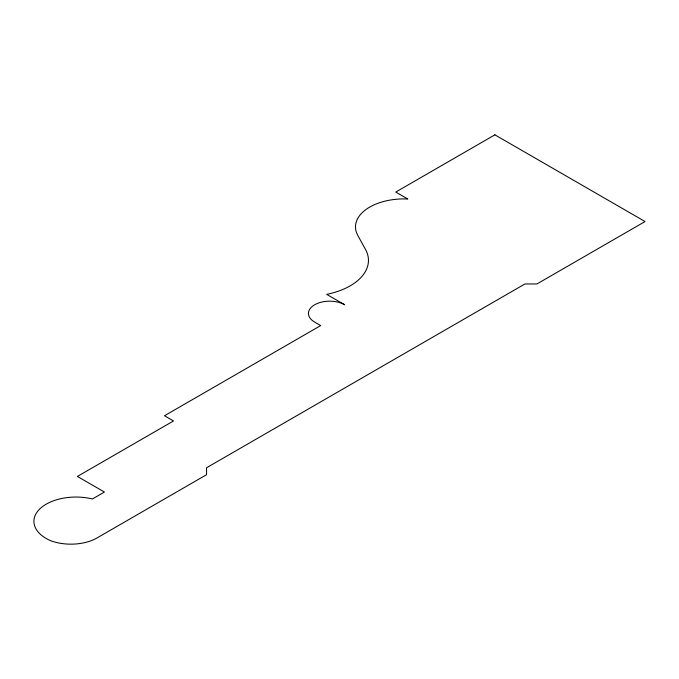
<?xml version="1.0" encoding="UTF-8"?>
<svg xmlns="http://www.w3.org/2000/svg" width="679" height="679" viewBox="0 0 679 679"><rect width="100%" height="100%" fill="white"/><g stroke="black" fill="none" stroke-linecap="round" stroke-linejoin="round"><path stroke-width="1.02" d="M494.881 134.832L395.764 192.064L407.773 198.998A48.455 27.975 0 0 0 357.757 235.341L365.54 249.507A62.349 35.995 0 0 1 326.684 294.363L344.703 304.769A21.236 12.264 0 0 0 314.666 304.769A21.236 12.264 0 0 0 314.666 322.109L320.675 325.581L164.496 415.752L173.51 420.955L77.398 476.437L104.43 492.046L92.412 498.98A42.064 24.283 0 0 0 39.637 509.097A42.064 24.283 0 0 0 50.365 540.603A37.209 21.482 0 0 0 98.421 537.131L206.543 474.706L206.543 467.772L524.909 283.966L536.928 283.966L645.05 221.541L494.881 134.832"/></g></svg>
